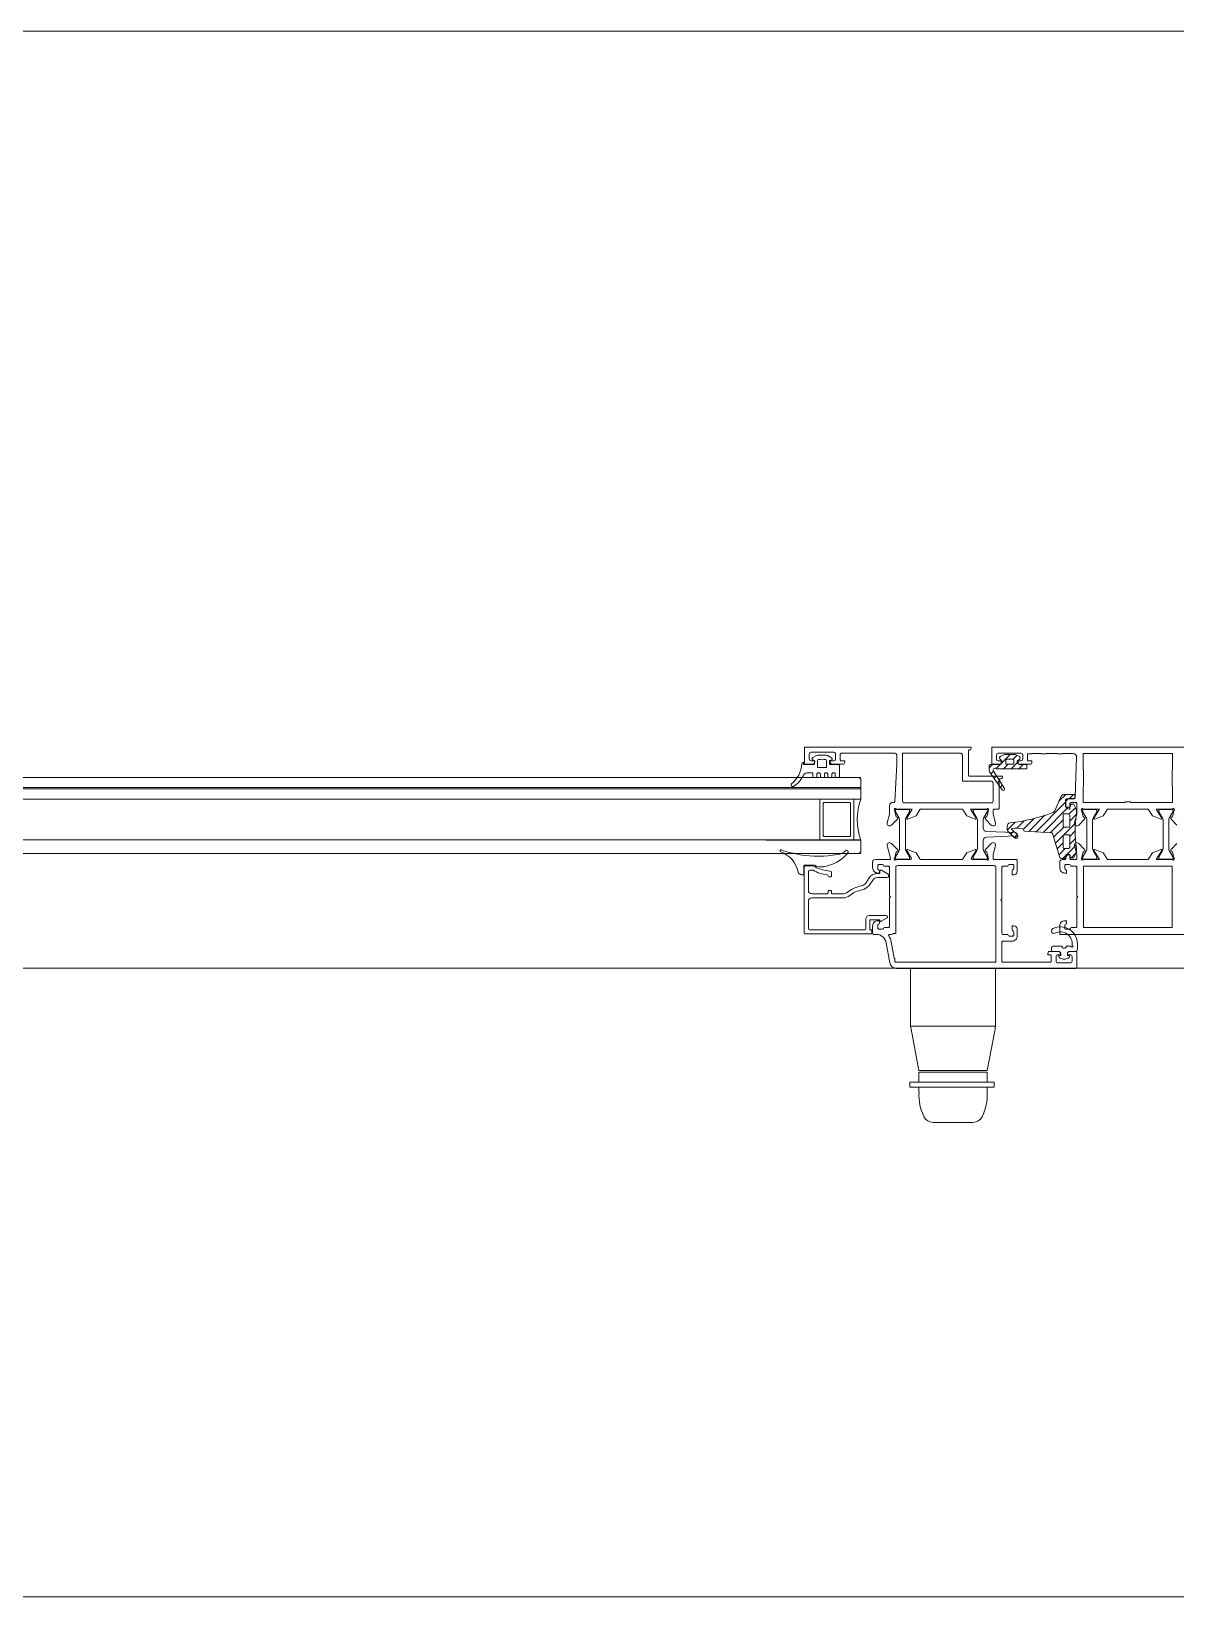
# Model space of a CAD drawing. Extents: x -9058 to 11890, y 0 to 4205.
# Drawn here: x 9442.84 to 9476.46, y 3761.87 to 3807.87 of the extents above; entities that cross this region are included whole.
import ezdxf

# ---------------------------------------------------------------- set-up
doc = ezdxf.new("R2010")
doc.units = 0
doc.header["$MEASUREMENT"] = 0
doc.layers.add('M-TEFRIS2-015', color=129, linetype='Continuous', lineweight=9)

msp = doc.modelspace()

# ---------------------------------------------------------------- hatches: boundary and pattern name
at = {"layer": 'M-TEFRIS2-015'}
h = msp.add_hatch(dxfattribs=at)
h.set_pattern_fill('ANSI31', color=256, scale=0.05, angle=450, style=0)
h.set_pattern_definition([(225, (9290.39321, 3917.70285), (-0.1122532, 0.1122532), [])])
edge = h.paths.add_edge_path(flags=16)
edge.add_arc((9471.678, 3786.36), 0.025, 270, 360)
edge.add_line((9471.703, 3786.36), (9471.703, 3786.46))
edge.add_arc((9471.678, 3786.46), 0.025, 0, 90)
edge.add_line((9471.678, 3786.485), (9471.498, 3786.485))
edge.add_arc((9471.498, 3786.46), 0.025, 90, 180)
edge.add_line((9471.473, 3786.46), (9471.473, 3786.36))
edge.add_arc((9471.498, 3786.36), 0.025, 180, 270)
edge.add_line((9471.498, 3786.335), (9471.678, 3786.335))
edge = h.paths.add_edge_path()
edge.add_arc((9471.873, 3786.365), 0.035, 180, 270, ccw=False)
edge.add_line((9471.838, 3786.365), (9471.838, 3786.445))
edge.add_arc((9471.853, 3786.445), 0.015, 137.8308, 180, ccw=False)
edge.add_line((9471.841, 3786.455), (9471.881, 3786.497))
edge.add_arc((9471.853, 3786.525), 0.04, 316.3869, 422.9563)
edge.add_line((9471.871, 3786.561), (9471.782, 3786.606))
edge.add_arc((9471.703, 3786.45), 0.175, 62.9563, 90)
edge.add_line((9471.703, 3786.625), (9471.473, 3786.625))
edge.add_arc((9471.473, 3786.45), 0.175, 90, 117.0437)
edge.add_line((9471.393, 3786.606), (9471.304, 3786.561))
edge.add_arc((9471.323, 3786.525), 0.04, 117.0437, 223.6131)
edge.add_line((9471.294, 3786.497), (9471.334, 3786.455))
edge.add_arc((9471.323, 3786.445), 0.015, 0, 42.1692, ccw=False)
edge.add_line((9471.338, 3786.445), (9471.338, 3786.365))
edge.add_arc((9471.303, 3786.365), 0.035, 270, 360, ccw=False)
edge.add_line((9471.303, 3786.33), (9471.023, 3786.33))
edge.add_arc((9471.023, 3786.29), 0.04, 90, 180)
edge.add_line((9470.983, 3786.29), (9470.983, 3786.145))
edge.add_arc((9471.033, 3786.145), 0.05, 180, 220.0348)
edge.add_line((9470.994, 3786.113), (9471.367, 3785.579))
edge.add_arc((9471.398, 3785.605), 0.04, 220.0348, 393.0043)
edge.add_line((9471.431, 3785.627), (9471.113, 3786.132))
edge.add_arc((9471.163, 3786.165), 0.06, 33.8544, 213.0043, ccw=False)
edge.add_line((9471.213, 3786.198), (9472.053, 3786.198))
edge.add_arc((9472.053, 3786.238), 0.04, 270, 360)
edge.add_line((9472.093, 3786.238), (9472.093, 3786.29))
edge.add_arc((9472.053, 3786.29), 0.04, 360, 450)
edge.add_line((9472.053, 3786.33), (9471.873, 3786.33))
h = msp.add_hatch(dxfattribs=at)
h.set_pattern_fill('ANSI31', color=256, scale=0.05, style=0)
h.set_pattern_definition([(225, (9472.85304, 3535.18889), (0.1122532, -0.1122532), [])])
h.paths.add_polyline_path([(9471.729, 3784.177), (9471.541, 3784.359, -0.203536), (9471.51, 3784.431), (9471.51, 3784.511, -0.380587), (9471.599, 3784.61, 0.061836), (9472.856, 3784.917, 0.189764), (9472.91, 3784.966), (9473.101, 3785.395, -0.285747), (9473.19, 3785.451), (9473.48, 3785.451, -0.414214), (9473.5, 3785.431), (9473.5, 3785.341, -0.414214), (9473.48, 3785.321), (9473.265, 3785.321, 0.414214), (9473.23, 3785.286), (9473.23, 3785.096, 0.414214), (9473.255, 3785.071), (9473.335, 3785.071, 0.414214), (9473.36, 3785.096), (9473.36, 3785.131, -0.414214), (9473.39, 3785.161), (9473.457, 3785.161, -0.296563), (9473.475, 3785.149), (9473.535, 3785.014, -0.104779), (9473.55, 3784.941), (9473.55, 3784.861, 0.081633), (9473.55, 3783.881), (9473.55, 3783.801, -0.104779), (9473.535, 3783.728), (9473.475, 3783.592, -0.296563), (9473.457, 3783.581), (9473.39, 3783.581, -0.414214), (9473.36, 3783.611), (9473.36, 3783.646, 0.414214), (9473.335, 3783.671), (9473.255, 3783.671, 0.414214), (9473.23, 3783.646), (9473.23, 3783.586, -0.414214), (9473.205, 3783.561), (9473.11, 3783.561, -0.328426), (9473.063, 3783.596), (9472.844, 3784.298, 0.309555), (9472.822, 3784.315), (9472.019, 3784.371, -0.394287), (9472, 3784.391, 0.364538), (9471.959, 3784.44, 0.068684), (9471.658, 3784.45, 0.950368), (9471.66, 3784.411, -0.000002), (9471.66, 3784.411), (9471.812, 3784.264, -0.999219)])
h.paths.add_polyline_path([(9473.16, 3784.511), (9473.16, 3784.851, -0.414214), (9473.19, 3784.881), (9473.32, 3784.881, -0.414214), (9473.35, 3784.851), (9473.35, 3784.511, -0.414214), (9473.32, 3784.481), (9473.19, 3784.481, -0.414214)], flags=16)
h.paths.add_polyline_path([(9473.19, 3784.261), (9473.32, 3784.261, -0.414214), (9473.35, 3784.231), (9473.35, 3783.891, -0.414214), (9473.32, 3783.861), (9473.19, 3783.861, -0.414214), (9473.16, 3783.891), (9473.16, 3784.231, -0.414214)], flags=16)

# ---------------------------------------------------------------- linework, layer by layer
for p, q in [((9419.112, 3785.948), (9467.208, 3785.948)), ((9464.433, 3785.947), (9467.158, 3785.947)), ((9467.208, 3785.897), (9467.158, 3785.947)), ((9467.208, 3785.897), (9467.208, 3785.309)), ((9419.063, 3785.648), (9467.208, 3785.648)), ((9419.063, 3785.61), (9467.208, 3785.61)), ((9464.433, 3785.647), (9467.208, 3785.647)), ((9464.433, 3785.609), (9467.208, 3785.609)), ((9419.08, 3785.31), (9467.208, 3785.31)), ((9464.433, 3785.309), (9467.208, 3785.309)), ((9466.008, 3785.309), (9466.008, 3784.109)), ((9467.008, 3785.309), (9467.008, 3784.109)), ((9419.08, 3784.11), (9467.208, 3784.11)), ((9464.433, 3784.109), (9467.208, 3784.109)), ((9467.208, 3784.109), (9467.208, 3783.759)), ((9419.08, 3783.71), (9467.208, 3783.71)), ((9464.433, 3783.709), (9466.702, 3783.709)), ((9464.433, 3783.709), (9467.158, 3783.709)), ((9467.208, 3783.759), (9467.158, 3783.709)), ((9468.671, 3780.337), (9468.671, 3778.722)), ((9471.171, 3778.722), (9471.171, 3780.337)), ((9468.676, 3778.637), (9471.167, 3778.637)), ((9468.921, 3777.337), (9468.688, 3778.552)), ((9470.921, 3777.337), (9471.155, 3778.552)), ((9470.921, 3777.337), (9468.921, 3777.337)), ((9468.921, 3777.288), (9468.921, 3776.992)), ((9470.921, 3777.288), (9468.921, 3777.288)), ((9468.921, 3777.288, 0), (9468.921, 3776.992, 0)), ((9470.921, 3777.288, 0), (9468.921, 3777.288, 0)), ((9470.921, 3777.288), (9470.921, 3776.992)), ((9470.921, 3777.288, 0), (9470.921, 3776.992, 0)), ((9468.65, 3776.992), (9471.128, 3776.992)), ((9468.65, 3776.992, 0), (9471.128, 3776.992, 0)), ((9471.128, 3776.842), (9468.65, 3776.842)), ((9471.128, 3776.842, 0), (9468.65, 3776.842, 0)), ((9468.921, 3776.842), (9468.921, 3776.699)), ((9468.921, 3776.842, 0), (9468.921, 3776.699, 0)), ((9470.921, 3776.842), (9470.921, 3776.699)), ((9470.921, 3776.842, 0), (9470.921, 3776.699, 0)), ((9470.507, 3775.811, 0), (9469.335, 3775.811, 0))]:
    msp.add_line(p, q, dxfattribs=at)
for points in [[(9405.058, 3807.873), (9545.058, 3807.873)], [(9531.881, 3780.338), (9413.123, 3780.338)], [(9407.058, 3763.873), (9407.058, 3761.873), (9543.058, 3761.873), (9543.058, 3763.873)]]:
    msp.add_lwpolyline(points, dxfattribs=at)
for points in [[(9468.178, 3785.215, 0.459137), (9468.214, 3785.243), (9468.268, 3786.337), (9468.268, 3786.607, 0.414214), (9468.218, 3786.657), (9466.638, 3786.657, 0.414214), (9466.608, 3786.627), (9466.608, 3786.467, 0.414214), (9466.638, 3786.437), (9466.738, 3786.437), (9466.738, 3786.387, -0.414214), (9466.688, 3786.337), (9466.378, 3786.337, -0.414214), (9466.308, 3786.407), (9466.308, 3786.427, -0.414214), (9466.318, 3786.437), (9466.418, 3786.437, 0.414214), (9466.468, 3786.487), (9466.468, 3786.637, 0.414214), (9466.418, 3786.687), (9465.748, 3786.687, 0.414214), (9465.698, 3786.637), (9465.698, 3786.487, 0.414214), (9465.748, 3786.437), (9465.848, 3786.437, -0.414214), (9465.858, 3786.427), (9465.858, 3786.407, -0.414214), (9465.788, 3786.337), (9465.568, 3786.337, -0.414214), (9465.558, 3786.347), (9465.558, 3786.827, -0.414214), (9465.568, 3786.837), (9470.433, 3786.837, -0.535184), (9470.456, 3786.802), (9470.438, 3786.759), (9470.408, 3786.759, 0.414214), (9470.378, 3786.729), (9470.378, 3786.017, 0.414214), (9470.408, 3785.987), (9471.353, 3785.987, -0.535184), (9471.376, 3785.952), (9471.366, 3785.927, -0.302776), (9471.338, 3785.909), (9471.308, 3785.909, 0.414214), (9471.278, 3785.879), (9471.278, 3785.047, -0.414214), (9471.248, 3785.017), (9471.129, 3785.017, 0.414214), (9471.099, 3784.987), (9471.099, 3784.871), (9471.169, 3784.61, -0.700084), (9471.061, 3784.535), (9471.043, 3784.548), (9470.872, 3784.721, -0.607471), (9470.888, 3784.781, 0.283637), (9470.911, 3784.802), (9470.96, 3784.986, 1.229391), (9470.91, 3785.017), (9470.435, 3785.017), (9470.598, 3784.75, -0.859449), (9470.568, 3784.725), (9470.323, 3784.817), (9470.201, 3785.017), (9468.956, 3785.017), (9468.834, 3784.817), (9468.589, 3784.725, -0.859449), (9468.559, 3784.75), (9468.722, 3785.017), (9468.247, 3785.017, 1.229391), (9468.197, 3784.986), (9468.246, 3784.802, 0.283637), (9468.269, 3784.781, -0.607471), (9468.285, 3784.721), (9468.114, 3784.548), (9468.096, 3784.535, -0.700084), (9467.988, 3784.61), (9468.058, 3784.871), (9468.058, 3785.117, -0.474196), (9468.178, 3785.215)], [(9479.048, 3786.837), (9471.068, 3786.837, 0.414214), (9471.058, 3786.827), (9471.058, 3786.347, 0.414214), (9471.068, 3786.337), (9471.288, 3786.337, 0.414214), (9471.358, 3786.407), (9471.358, 3786.427, 0.414214), (9471.348, 3786.437), (9471.248, 3786.437, -0.414214), (9471.198, 3786.487), (9471.198, 3786.607, -0.414214), (9471.248, 3786.657), (9471.918, 3786.657, -0.414214), (9471.968, 3786.607), (9471.968, 3786.487, -0.414214), (9471.918, 3786.437), (9471.818, 3786.437, 0.414214), (9471.808, 3786.427), (9471.808, 3786.407, 0.414214), (9471.878, 3786.337), (9472.188, 3786.337, 0.414214), (9472.238, 3786.387), (9472.238, 3786.437), (9472.138, 3786.437, -0.414214), (9472.108, 3786.467), (9472.108, 3786.637), (9472.238, 3786.637), (9472.238, 3786.647), (9472.505, 3786.647), (9472.505, 3786.637), (9472.655, 3786.637), (9472.655, 3786.647), (9472.985, 3786.647), (9472.985, 3786.637), (9473.135, 3786.637), (9473.135, 3786.647), (9473.454, 3786.647, -0.425337), (9473.554, 3786.543), (9473.509, 3785.355, -0.403083), (9473.479, 3785.327), (9473.358, 3785.327, 0.414214), (9473.238, 3785.207), (9473.238, 3785.117, 0.414214), (9473.338, 3785.017), (9473.348, 3785.017, 0.414214), (9473.358, 3785.027), (9473.358, 3785.177, -0.414214), (9473.388, 3785.207), (9473.528, 3785.207, -0.414214), (9473.558, 3785.177), (9473.558, 3784.871), (9473.488, 3784.61, 0.700084), (9473.596, 3784.535), (9473.614, 3784.548), (9473.785, 3784.721, 0.607471), (9473.769, 3784.781, -0.283637), (9473.746, 3784.802), (9473.697, 3784.986, -1.229391), (9473.747, 3785.017), (9474.222, 3785.017), (9474.059, 3784.75, 0.859449), (9474.089, 3784.725), (9474.334, 3784.817), (9474.456, 3785.017), (9475.66, 3785.017), (9475.781, 3784.817), (9476.026, 3784.725, 0.859449), (9476.056, 3784.75), (9475.894, 3785.017), (9476.368, 3785.017, -1.229391), (9476.418, 3784.986), (9476.369, 3784.802, -0.283637), (9476.347, 3784.781, 0.607471), (9476.331, 3784.721), (9476.502, 3784.548)], [(9465.476, 3786.346, -0.220745), (9465.167, 3785.753, 0.651907), (9465.223, 3785.684, 0.176952), (9465.514, 3785.999, -0.281357), (9465.658, 3786.087), (9465.738, 3786.087), (9465.752, 3786.087), (9465.759, 3786.087), (9465.767, 3786.085), (9465.774, 3786.082), (9465.781, 3786.078), (9465.787, 3786.073), (9465.793, 3786.066), (9465.797, 3786.059), (9465.8, 3786.052), (9465.802, 3786.037), (9465.802, 3785.961), (9465.802, 3785.958), (9465.803, 3785.956), (9465.804, 3785.953), (9465.806, 3785.95), (9465.808, 3785.947), (9465.811, 3785.945), (9465.813, 3785.943), (9465.816, 3785.942), (9465.822, 3785.941), (9465.902, 3785.941), (9465.905, 3785.942), (9465.908, 3785.942), (9465.911, 3785.943), (9465.914, 3785.945), (9465.916, 3785.947), (9465.918, 3785.95), (9465.92, 3785.953), (9465.921, 3785.956), (9465.922, 3785.961), (9465.922, 3786.037), (9465.923, 3786.044), (9465.924, 3786.052), (9465.927, 3786.059), (9465.931, 3786.066), (9465.937, 3786.073), (9465.943, 3786.078), (9465.95, 3786.082), (9465.957, 3786.085), (9465.972, 3786.087), (9465.979, 3786.087), (9465.987, 3786.085), (9465.994, 3786.082), (9466.001, 3786.078), (9466.007, 3786.073), (9466.013, 3786.066), (9466.017, 3786.059), (9466.02, 3786.052), (9466.022, 3786.037), (9466.022, 3785.961), (9466.022, 3785.958), (9466.023, 3785.956), (9466.024, 3785.953), (9466.026, 3785.95), (9466.028, 3785.947), (9466.031, 3785.945), (9466.033, 3785.943), (9466.036, 3785.942), (9466.042, 3785.941), (9466.122, 3785.941), (9466.125, 3785.942), (9466.128, 3785.942), (9466.131, 3785.943), (9466.134, 3785.945), (9466.136, 3785.947), (9466.138, 3785.95), (9466.14, 3785.953), (9466.141, 3785.956), (9466.142, 3785.961), (9466.142, 3786.037), (9466.143, 3786.044), (9466.144, 3786.052), (9466.147, 3786.059), (9466.151, 3786.066), (9466.157, 3786.073), (9466.163, 3786.078), (9466.17, 3786.082), (9466.177, 3786.085), (9466.192, 3786.087), (9466.199, 3786.087), (9466.207, 3786.085), (9466.214, 3786.082), (9466.221, 3786.078), (9466.227, 3786.073), (9466.233, 3786.066), (9466.237, 3786.059), (9466.24, 3786.052), (9466.242, 3786.037), (9466.242, 3785.961), (9466.242, 3785.958), (9466.243, 3785.956), (9466.244, 3785.953), (9466.246, 3785.95), (9466.248, 3785.947), (9466.251, 3785.945), (9466.253, 3785.943), (9466.256, 3785.942), (9466.262, 3785.941), (9466.342, 3785.941), (9466.345, 3785.942), (9466.348, 3785.942), (9466.351, 3785.943), (9466.354, 3785.945), (9466.356, 3785.947), (9466.358, 3785.95), (9466.36, 3785.953), (9466.361, 3785.956), (9466.362, 3785.961), (9466.362, 3786.037), (9466.363, 3786.044), (9466.364, 3786.052), (9466.367, 3786.059), (9466.371, 3786.066), (9466.377, 3786.073), (9466.383, 3786.078), (9466.39, 3786.082), (9466.397, 3786.085), (9466.412, 3786.087), (9466.419, 3786.087), (9466.427, 3786.085), (9466.434, 3786.082), (9466.441, 3786.078), (9466.447, 3786.073), (9466.453, 3786.066), (9466.457, 3786.059), (9466.46, 3786.052), (9466.462, 3786.037), (9466.462, 3785.961), (9466.462, 3785.958), (9466.463, 3785.956), (9466.464, 3785.953), (9466.466, 3785.95), (9466.468, 3785.947), (9466.47, 3785.945), (9466.473, 3785.943), (9466.476, 3785.942), (9466.482, 3785.941), (9466.562, 3785.941), (9466.565, 3785.942), (9466.568, 3785.942), (9466.571, 3785.943), (9466.574, 3785.945), (9466.576, 3785.947), (9466.578, 3785.95), (9466.58, 3785.953), (9466.581, 3785.955), (9466.582, 3785.961), (9466.582, 3786.299, 0.414214), (9466.552, 3786.329), (9466.321, 3786.329, -0.414214), (9466.291, 3786.359), (9466.291, 3786.424, -0.291535), (9466.303, 3786.442), (9466.351, 3786.463, 0.613042), (9466.353, 3786.525), (9466.234, 3786.588, 0.127095), (9466.171, 3786.604), (9465.971, 3786.604, 0.127095), (9465.908, 3786.588), (9465.8, 3786.531, 0.585233), (9465.799, 3786.461), (9465.847, 3786.437, -0.167811), (9465.851, 3786.424), (9465.851, 3786.359, -0.414214), (9465.821, 3786.329), (9465.526, 3786.329), (9465.526, 3786.393, 0.394677), (9465.476, 3786.346)], [(9473.55, 3783.881, -0.081633), (9473.55, 3784.861), (9473.55, 3784.941, 0.104779), (9473.535, 3785.014), (9473.475, 3785.149, 0.296563), (9473.457, 3785.161), (9473.39, 3785.161, 0.414214), (9473.36, 3785.131), (9473.36, 3785.096, -0.414214), (9473.335, 3785.071), (9473.255, 3785.071, -0.414214), (9473.23, 3785.096), (9473.23, 3785.286, -0.414214), (9473.265, 3785.321), (9473.48, 3785.321, 0.414214), (9473.5, 3785.341), (9473.5, 3785.431, 0.414214), (9473.48, 3785.451), (9473.19, 3785.451, 0.285747), (9473.101, 3785.395), (9472.91, 3784.966, -0.189764), (9472.856, 3784.917, -0.061836), (9471.599, 3784.61, 0.380587), (9471.51, 3784.511), (9471.51, 3784.431, 0.203536), (9471.541, 3784.359), (9471.729, 3784.177, 0.999219), (9471.812, 3784.264), (9471.66, 3784.411, -0.950364), (9471.658, 3784.45, -0.068684), (9471.959, 3784.44, -0.364538), (9472, 3784.391, 0.394287), (9472.019, 3784.371), (9472.822, 3784.315, -0.309555), (9472.844, 3784.298), (9473.063, 3783.596, 0.328426), (9473.11, 3783.561), (9473.205, 3783.561, 0.414214), (9473.23, 3783.586), (9473.23, 3783.646, -0.414214), (9473.255, 3783.671), (9473.335, 3783.671, -0.414214), (9473.36, 3783.646), (9473.36, 3783.611, 0.414214), (9473.39, 3783.581), (9473.457, 3783.581, 0.296563), (9473.475, 3783.592), (9473.535, 3783.728, 0.104779), (9473.55, 3783.801), (9473.55, 3783.881)], [(9477.048, 3781.337), (9473.068, 3781.337, -0.414214), (9473.058, 3781.347), (9473.058, 3781.587, -0.414214), (9473.208, 3781.737), (9473.248, 3781.737, -0.414214), (9473.258, 3781.727), (9473.258, 3781.666, -0.366034), (9473.233, 3781.636, 0.365977), (9473.208, 3781.607), (9473.208, 3781.517, 0.414214), (9473.238, 3781.487), (9473.348, 3781.487, 0.365977), (9473.377, 3781.512, -0.365977), (9473.407, 3781.537), (9473.528, 3781.537, 0.414214), (9473.558, 3781.567), (9473.558, 3782.407), (9473.588, 3782.437), (9473.558, 3782.467), (9473.558, 3783.307, 0.414214), (9473.528, 3783.337), (9473.407, 3783.337, -0.365977), (9473.377, 3783.362, 0.365977), (9473.348, 3783.387), (9473.238, 3783.387, 0.414214), (9473.208, 3783.357), (9473.208, 3783.267, 0.365977), (9473.233, 3783.237, -0.366034), (9473.258, 3783.207), (9473.258, 3783.147, -0.414214), (9473.248, 3783.137), (9473.208, 3783.137, -0.414214), (9473.058, 3783.287), (9473.058, 3783.457, -0.414214), (9473.138, 3783.537), (9473.208, 3783.537, 0.414214), (9473.238, 3783.567), (9473.238, 3783.587, -0.414214), (9473.338, 3783.687), (9473.348, 3783.687, -0.414214), (9473.358, 3783.677), (9473.358, 3783.567, 0.414214), (9473.388, 3783.537), (9473.528, 3783.537, 0.414214), (9473.558, 3783.567), (9473.558, 3783.682), (9473.488, 3783.943, -0.700084), (9473.596, 3784.018), (9473.614, 3784.006), (9473.785, 3783.833, -0.607471), (9473.769, 3783.773, 0.283637), (9473.746, 3783.751), (9473.697, 3783.567, 1.229391), (9473.747, 3783.537), (9474.222, 3783.537), (9474.06, 3783.801, -0.713664), (9474.084, 3783.83), (9474.334, 3783.736), (9474.456, 3783.537), (9475.66, 3783.537), (9475.781, 3783.736), (9476.031, 3783.83, -0.713664), (9476.055, 3783.801), (9475.894, 3783.537), (9476.368, 3783.537, 1.229391), (9476.418, 3783.567), (9476.369, 3783.751, 0.283637), (9476.347, 3783.773, -0.607471), (9476.331, 3783.833), (9476.502, 3784.006)]]:
    msp.add_lwpolyline(points, format="xyb", dxfattribs=at)
for points in [[(9465.965, 3786.471, 0.359904), (9465.941, 3786.441), (9465.941, 3786.265, 0.414214), (9465.971, 3786.235), (9466.171, 3786.235, 0.414214), (9466.201, 3786.265), (9466.201, 3786.441, 0.359904), (9466.177, 3786.471, 0.094739)], [(9470.208, 3785.837), (9471.048, 3785.837, -0.414214), (9471.098, 3785.787), (9471.098, 3785.247, -0.414214), (9471.048, 3785.197), (9468.488, 3785.197, -0.414214), (9468.438, 3785.247), (9468.438, 3786.657), (9470.148, 3786.657, -0.414214), (9470.198, 3786.607), (9470.198, 3785.847, 0.414214)], [(9471.873, 3786.33, -0.414214), (9471.838, 3786.365), (9471.838, 3786.445, -0.186103), (9471.841, 3786.455), (9471.881, 3786.497, 0.501687), (9471.871, 3786.561), (9471.782, 3786.606, 0.118551), (9471.703, 3786.625), (9471.473, 3786.625, 0.118551), (9471.393, 3786.606), (9471.304, 3786.561, 0.501687), (9471.294, 3786.497), (9471.334, 3786.455, -0.186103), (9471.338, 3786.445), (9471.338, 3786.365, -0.414214), (9471.303, 3786.33), (9471.023, 3786.33, 0.414214), (9470.983, 3786.29), (9470.983, 3786.145, 0.176484), (9470.994, 3786.113), (9471.367, 3785.579, 0.940455), (9471.431, 3785.627), (9471.113, 3786.132, -0.992608), (9471.213, 3786.198), (9472.053, 3786.198, 0.414214), (9472.093, 3786.238), (9472.093, 3786.29, 0.414214), (9472.053, 3786.33)], [(9471.678, 3786.335, 0.414214), (9471.703, 3786.36), (9471.703, 3786.46, 0.414214), (9471.678, 3786.485), (9471.498, 3786.485, 0.414214), (9471.473, 3786.46), (9471.473, 3786.36, 0.414214), (9471.498, 3786.335)], [(9466.908, 3785.179, 0.414214), (9466.878, 3785.209), (9466.138, 3785.209, 0.414214), (9466.108, 3785.179), (9466.108, 3784.239, 0.414214), (9466.138, 3784.209), (9466.878, 3784.209, 0.414214), (9466.908, 3784.239)], [(9468.338, 3784.751), (9468.23, 3784.938, -0.131652), (9468.226, 3784.953), (9468.226, 3784.978, -0.414214), (9468.256, 3785.008), (9468.616, 3785.008, -0.414214), (9468.646, 3784.978), (9468.646, 3784.953, -0.131652), (9468.642, 3784.938), (9468.535, 3784.751, 0.131652), (9468.521, 3784.701), (9468.521, 3783.855, 0.131652), (9468.535, 3783.805), (9468.642, 3783.619, -0.131652), (9468.646, 3783.604), (9468.646, 3783.578, -0.414214), (9468.616, 3783.548), (9468.256, 3783.548, -0.414214), (9468.226, 3783.578), (9468.226, 3783.604, -0.131652), (9468.23, 3783.619), (9468.338, 3783.805, 0.131652), (9468.351, 3783.855), (9468.351, 3784.701, 0.131652)], [(9470.904, 3784.196, 0.403142), (9470.808, 3784.096), (9470.808, 3783.855, 0.131652), (9470.821, 3783.805), (9470.929, 3783.619, -0.131652), (9470.933, 3783.604), (9470.933, 3783.578, -0.414214), (9470.903, 3783.548), (9470.543, 3783.548, -0.414214), (9470.513, 3783.578), (9470.513, 3783.604, -0.131652), (9470.517, 3783.619), (9470.624, 3783.805, 0.131652), (9470.638, 3783.855), (9470.638, 3784.701, 0.131652), (9470.624, 3784.751), (9470.517, 3784.938, -0.131652), (9470.513, 3784.953), (9470.513, 3784.978, -0.414214), (9470.543, 3785.008), (9470.903, 3785.008, -0.414214), (9470.933, 3784.978), (9470.933, 3784.953, -0.131652), (9470.929, 3784.938), (9470.821, 3784.751, 0.131652), (9470.808, 3784.701), (9470.808, 3784.461, 0.403142), (9470.904, 3784.361), (9471.76, 3784.328, -0.962756), (9471.76, 3784.228)], [(9473.16, 3784.512, 0.414214), (9473.19, 3784.482), (9473.32, 3784.482, 0.414214), (9473.35, 3784.512), (9473.35, 3784.852, 0.414214), (9473.32, 3784.882), (9473.19, 3784.882, 0.414214), (9473.16, 3784.852)], [(9474.022, 3783.855, 0.131652), (9474.036, 3783.805), (9474.143, 3783.619, -0.131652), (9474.147, 3783.604), (9474.147, 3783.578, -0.414214), (9474.117, 3783.548), (9473.757, 3783.548, -0.414214), (9473.727, 3783.578), (9473.727, 3783.604, -0.131652), (9473.731, 3783.619), (9473.839, 3783.805, 0.131652), (9473.852, 3783.855), (9473.852, 3784.701, 0.131652), (9473.839, 3784.751), (9473.731, 3784.938, -0.131652), (9473.727, 3784.953), (9473.727, 3784.978, -0.414214), (9473.757, 3785.008), (9474.117, 3785.008, -0.414214), (9474.147, 3784.978), (9474.147, 3784.953, -0.131652), (9474.143, 3784.938), (9474.036, 3784.751, 0.131652), (9474.022, 3784.701)], [(9476.093, 3783.855, -0.131652), (9476.08, 3783.805), (9475.972, 3783.619, 0.131652), (9475.968, 3783.604), (9475.968, 3783.578, 0.414214), (9475.998, 3783.548), (9476.358, 3783.548, 0.414214), (9476.388, 3783.578), (9476.388, 3783.604, 0.131652), (9476.384, 3783.619), (9476.277, 3783.805, -0.131652), (9476.263, 3783.855), (9476.263, 3784.701, -0.131652), (9476.277, 3784.751), (9476.384, 3784.938, 0.131652), (9476.388, 3784.953), (9476.388, 3784.978, 0.414214), (9476.358, 3785.008), (9475.998, 3785.008, 0.414214), (9475.968, 3784.978), (9475.968, 3784.953, 0.131652), (9475.972, 3784.938), (9476.08, 3784.751, -0.131652), (9476.093, 3784.701)], [(9467.907, 3783.337, -0.365977), (9467.877, 3783.362, 0.365977), (9467.848, 3783.387), (9467.738, 3783.387, 0.414214), (9467.708, 3783.357), (9467.708, 3783.267, 0.365977), (9467.733, 3783.237, -0.366034), (9467.758, 3783.207), (9467.758, 3783.147, -0.414214), (9467.748, 3783.137), (9467.708, 3783.137, -0.414214), (9467.558, 3783.287), (9467.558, 3783.457, -0.414214), (9467.638, 3783.537), (9468.058, 3783.537, 0.493043), (9468.087, 3783.574), (9467.988, 3783.943, -0.700084), (9468.096, 3784.018), (9468.114, 3784.006), (9468.285, 3783.833, -0.607471), (9468.269, 3783.773, 0.283637), (9468.246, 3783.751), (9468.197, 3783.567, 1.229391), (9468.247, 3783.537), (9468.668, 3783.537, 0.585524), (9468.694, 3783.582), (9468.56, 3783.801, -0.713664), (9468.584, 3783.83), (9468.834, 3783.736), (9468.947, 3783.551, 0.261412), (9468.973, 3783.537), (9470.184, 3783.537, 0.261412), (9470.21, 3783.551), (9470.323, 3783.736), (9470.573, 3783.83, -0.713664), (9470.597, 3783.801), (9470.463, 3783.582, 0.585524), (9470.489, 3783.537), (9470.91, 3783.537, 1.229391), (9470.96, 3783.567), (9470.911, 3783.751, 0.283637), (9470.888, 3783.773, -0.607471), (9470.872, 3783.833), (9471.043, 3784.006), (9471.061, 3784.018, -0.700084), (9471.169, 3783.943), (9471.099, 3783.682), (9471.099, 3783.567, 0.414214), (9471.129, 3783.537), (9471.778, 3783.537, -0.414214), (9471.808, 3783.507), (9471.808, 3783.187, -0.414222), (9471.708, 3783.087), (9471.668, 3783.087, -0.414214), (9471.658, 3783.097), (9471.658, 3783.207, -0.366034), (9471.683, 3783.237, 0.365977), (9471.708, 3783.267), (9471.708, 3783.357, 0.414214), (9471.678, 3783.387), (9471.568, 3783.387, 0.365977), (9471.538, 3783.362, -0.365977), (9471.509, 3783.337), (9471.388, 3783.337, 0.414214), (9471.358, 3783.307), (9471.358, 3782.367), (9471.328, 3782.337), (9471.358, 3782.307), (9471.358, 3781.367, 0.414214), (9471.388, 3781.337), (9471.509, 3781.337, -0.365977), (9471.538, 3781.312, 0.365977), (9471.568, 3781.287), (9471.678, 3781.287, 0.414214), (9471.708, 3781.317), (9471.708, 3781.407, 0.365977), (9471.683, 3781.436, -0.366034), (9471.658, 3781.466), (9471.658, 3781.577, -0.414214), (9471.668, 3781.587), (9471.708, 3781.587, -0.414214), (9471.808, 3781.487), (9471.808, 3781.287, -0.414214), (9471.658, 3781.137), (9471.388, 3781.137, 0.414214), (9471.358, 3781.107), (9471.358, 3780.547, 0.414214), (9471.388, 3780.517), (9472.778, 3780.517, 0.414214), (9472.808, 3780.547), (9472.808, 3780.707, 0.414214), (9472.778, 3780.737), (9472.708, 3780.737), (9472.708, 3780.787, -0.414214), (9472.758, 3780.837), (9473.013, 3780.837, -0.414214), (9473.083, 3780.767), (9473.083, 3780.747, -0.414214), (9473.073, 3780.737), (9472.998, 3780.737, 0.414214), (9472.948, 3780.687), (9472.948, 3780.547, 0.414214), (9472.998, 3780.497), (9473.368, 3780.497, 0.414214), (9473.418, 3780.547), (9473.418, 3780.687, 0.414214), (9473.368, 3780.737), (9473.293, 3780.737, -0.414214), (9473.283, 3780.747), (9473.283, 3780.767, -0.414214), (9473.353, 3780.837), (9473.528, 3780.837, -0.414214), (9473.558, 3780.807), (9473.558, 3780.367, -0.414214), (9473.528, 3780.337), (9468.258, 3780.337, -0.363975), (9468.061, 3780.502), (9467.957, 3781.089, 0.36397), (9467.662, 3781.337), (9467.588, 3781.337, -0.414214), (9467.558, 3781.367), (9467.558, 3781.587, -0.414214), (9467.708, 3781.737), (9467.748, 3781.737, -0.414214), (9467.758, 3781.727), (9467.758, 3781.666, -0.366034), (9467.733, 3781.636, 0.365977), (9467.708, 3781.607), (9467.708, 3781.517, 0.414214), (9467.738, 3781.487), (9467.848, 3781.487, 0.365977), (9467.877, 3781.512, -0.365977), (9467.907, 3781.537), (9468.028, 3781.537, 0.414214), (9468.058, 3781.567), (9468.058, 3782.407), (9468.088, 3782.437), (9468.058, 3782.467), (9468.058, 3783.307, 0.414214), (9468.028, 3783.337)], [(9473.16, 3783.892, 0.414214), (9473.19, 3783.862), (9473.32, 3783.862, 0.414214), (9473.35, 3783.892), (9473.35, 3784.232, 0.414214), (9473.32, 3784.262), (9473.19, 3784.262, 0.414214), (9473.16, 3784.232)], [(9465.538, 3783.338), (9465.538, 3783.118, -0.414214), (9465.508, 3783.088), (9465.47, 3783.088, -0.356389), (9465.372, 3783.168, 0.262181), (9464.858, 3783.761, -0.316752), (9464.838, 3783.789, -0.499585), (9464.876, 3783.818, 0.048291), (9465.431, 3783.677, 0.086497), (9466.53, 3783.68, 0.16681), (9466.758, 3783.791, -0.169383), (9466.779, 3783.806), (9466.792, 3783.808, -0.513067), (9466.839, 3783.742, -0.159858), (9466.264, 3783.362, -0.178819), (9465.898, 3783.344), (9465.878, 3783.355, 0.13005), (9465.829, 3783.368), (9465.568, 3783.368, 0.414214)], [(9466.351, 3782.557), (9466.351, 3782.597, 0.414214), (9466.321, 3782.627), (9466.281, 3782.627, 0.414214), (9466.251, 3782.597), (9466.251, 3782.577, -0.414214), (9466.201, 3782.527), (9465.771, 3782.527, -0.414214), (9465.671, 3782.627), (9465.671, 3783.177, -0.414214), (9465.721, 3783.227), (9465.773, 3783.227, -0.127567), (9465.807, 3783.218, 0.09888), (9466.224, 3783.084, -0.367727), (9466.251, 3783.056, 0.399482), (9466.281, 3783.027), (9466.321, 3783.027, 0.414214), (9466.351, 3783.057), (9466.351, 3783.148, 0.400329), (9466.303, 3783.198, -0.114933), (9465.867, 3783.322, 0.127017), (9465.77, 3783.347), (9465.581, 3783.347, 0.414214), (9465.551, 3783.317), (9465.551, 3781.377, 0.414214), (9465.581, 3781.347), (9467.501, 3781.347, 0.414214), (9467.531, 3781.377), (9467.531, 3781.437, 0.414214), (9467.501, 3781.467), (9467.481, 3781.467), (9467.481, 3781.767), (9467.751, 3781.767), (9467.771, 3781.732, 0.414214), (9467.812, 3781.721), (9467.983, 3781.819, 0.767327), (9467.965, 3781.887), (9467.461, 3781.887, 0.414214), (9467.361, 3781.787), (9467.361, 3781.517, -0.414214), (9467.311, 3781.467), (9465.721, 3781.467, -0.414214), (9465.671, 3781.517), (9465.671, 3782.307, -0.414214), (9465.771, 3782.407), (9466.685, 3782.407, 0.172094), (9466.886, 3782.479, -0.126051), (9467.247, 3782.644, 0.197455), (9467.452, 3782.776), (9467.56, 3782.93, -0.244698), (9467.707, 3783.007), (9467.986, 3783.007, 0.767327), (9468.014, 3783.108), (9467.816, 3783.223, 0.57735), (9467.771, 3783.197), (9467.771, 3783.127), (9467.707, 3783.127, 0.244698), (9467.461, 3782.999), (9467.359, 3782.845, -0.197455), (9467.231, 3782.762, 0.126051), (9466.816, 3782.572, -0.178336), (9466.685, 3782.527), (9466.381, 3782.527, -0.414214)], [(9468.259, 3780.517, -0.207097), (9468.208, 3780.539), (9468.208, 3780.637), (9468.189, 3780.637), (9468.105, 3781.115, 0.106114), (9468.034, 3781.29, -0.602221), (9468.059, 3781.337), (9468.108, 3781.337, 0.162278), (9468.168, 3781.357), (9468.208, 3781.357, 0.414214), (9468.238, 3781.387), (9468.238, 3783.307, -0.414214), (9468.288, 3783.357), (9471.128, 3783.357, -0.414214), (9471.178, 3783.307), (9471.178, 3780.517)], [(9473.341, 3780.717), (9473.281, 3780.717), (9473.281, 3780.797, -0.236068), (9473.361, 3780.837), (9473.526, 3780.837, 0.414214), (9473.576, 3780.887), (9473.576, 3781.058, 0.557109), (9472.853, 3781.505, 0.284432), (9472.811, 3781.438, 0.557109), (9472.92, 3781.371, -0.59685), (9473.423, 3781.016, -2.161979), (9473.389, 3780.987), (9473.246, 3780.987, -1), (9473.126, 3780.987), (9472.861, 3780.987, 0.414214), (9472.811, 3780.937), (9472.811, 3780.887, 0.414214), (9472.861, 3780.837), (9473.011, 3780.837, -0.236068), (9473.091, 3780.797), (9473.091, 3780.717), (9473.031, 3780.717), (9473.031, 3780.683, 0.323522), (9473.066, 3780.635), (9473.159, 3780.604, 0.019238), (9473.166, 3780.603), (9473.206, 3780.603, 0.019238), (9473.214, 3780.604), (9473.307, 3780.635, 0.323522), (9473.341, 3780.683)]]:
    msp.add_lwpolyline(points, format="xyb", close=True, dxfattribs=at)
for points in [[(9473.748, 3785.207), (9473.748, 3785.677), (9473.758, 3785.677), (9473.758, 3786.177), (9473.748, 3786.177), (9473.748, 3786.647), (9476.368, 3786.647), (9476.368, 3786.177), (9476.358, 3786.177), (9476.358, 3785.677), (9476.368, 3785.677), (9476.368, 3785.207), (9475.133, 3785.207), (9475.133, 3785.227), (9474.983, 3785.227), (9474.983, 3785.207)], [(9473.758, 3783.337), (9473.758, 3781.537), (9476.358, 3781.537), (9476.358, 3783.337)]]:
    msp.add_lwpolyline(points, close=True, dxfattribs=at)
at = {"layer": 'M-TEFRIS2-015', "elevation": 0}
msp.add_lwpolyline([(9471.128, 3776.992), (9468.65, 3776.992), (9468.65, 3776.842), (9471.128, 3776.842)], close=True, dxfattribs=at)
at = {"layer": 'M-TEFRIS2-015'}
for centre, radius, start, end in [((9468.958, 3784.709), 1.85, 161.0754, 198.9246), ((9469.571, 3778.722), 0.9, 180, 190.8855), ((9470.271, 3778.722), 0.9, 349.1145, 0), ((9470.315, 3776.604, 0), 1.396, 176.0974, 206.7398), ((9469.528, 3776.604, 0), 1.396, 333.2602, 3.9026), ((9469.335, 3776.111, 0), 0.3, 206.7398, 270), ((9470.507, 3776.111, 0), 0.3, 270, 333.2602)]:
    msp.add_arc(centre, radius, start, end, dxfattribs=at)

doc.saveas('drawing.dxf')
